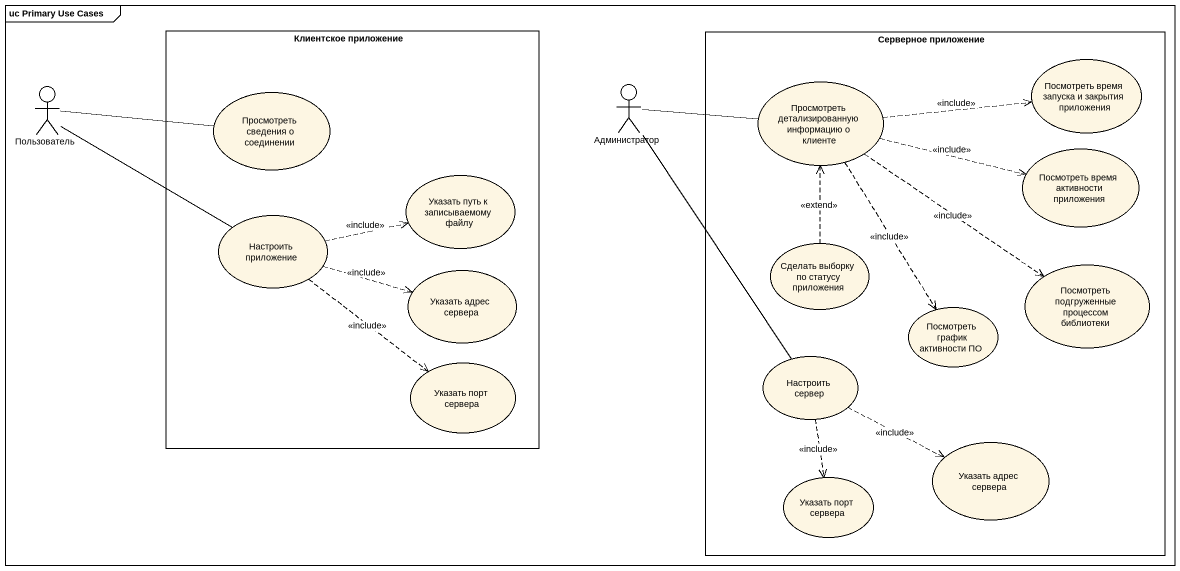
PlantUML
@startuml
mainframe uc Primary Use Cases
rectangle "Клиентское приложение" as Клиентское_приложение {
  usecase "Просмотреть сведения о соединении" as Просмотреть_сведения_о
  usecase "Указать путь к записываемому файлу" as Указать_путь_к
  usecase "Настроить приложение" as Настроить_приложение
  usecase "Указать адрес сервера" as Указать_адрес_сервера
  usecase "Указать порт сервера" as Указать_порт_сервера
}
rectangle "Серверное приложение" as Серверное_приложение {
  usecase "Просмотреть детализированную информацию о клиенте" as Просмотреть
  usecase "Посмотреть время запуска и закрытия приложения" as Посмотреть_время_запуска_и
  usecase "Посмотреть время активности приложения" as Посмотреть_время_активности
  usecase "Сделать выборку по статусу приложения" as Сделать_выборку_по_статусу
  usecase "Посмотреть подгруженные процессом библиотеки" as Посмотреть_подгруженные
  usecase "Посмотреть график активности ПО" as Посмотреть_график
  usecase "Настроить сервер" as Настроить_сервер
  usecase "Указать адрес сервера" as Указать_адрес_сервера_2
  usecase "Указать порт сервера" as Указать_порт_сервера_2
}
actor Пользователь
actor Администратор
Пользователь -right- Просмотреть_сведения_о
Пользователь -right- Настроить_приложение
Администратор -right- Просмотреть
Администратор -- Настроить_сервер
Просмотреть .right.> Посмотреть_время_запуска_и : <<include>>
Просмотреть .right.> Посмотреть_время_активности : <<include>>
Просмотреть ..> Посмотреть_подгруженные : <<include>>
Просмотреть ..> Посмотреть_график : <<include>>
Настроить_приложение .right.> Указать_путь_к : <<include>>
Настроить_приложение .right.> Указать_адрес_сервера : <<include>>
Настроить_приложение ..> Указать_порт_сервера : <<include>>
Сделать_выборку_по_статусу .up.> Просмотреть : <<extend>>
Настроить_сервер .right.> Указать_адрес_сервера_2 : <<include>>
Настроить_сервер ..> Указать_порт_сервера_2 : <<include>>
@enduml
